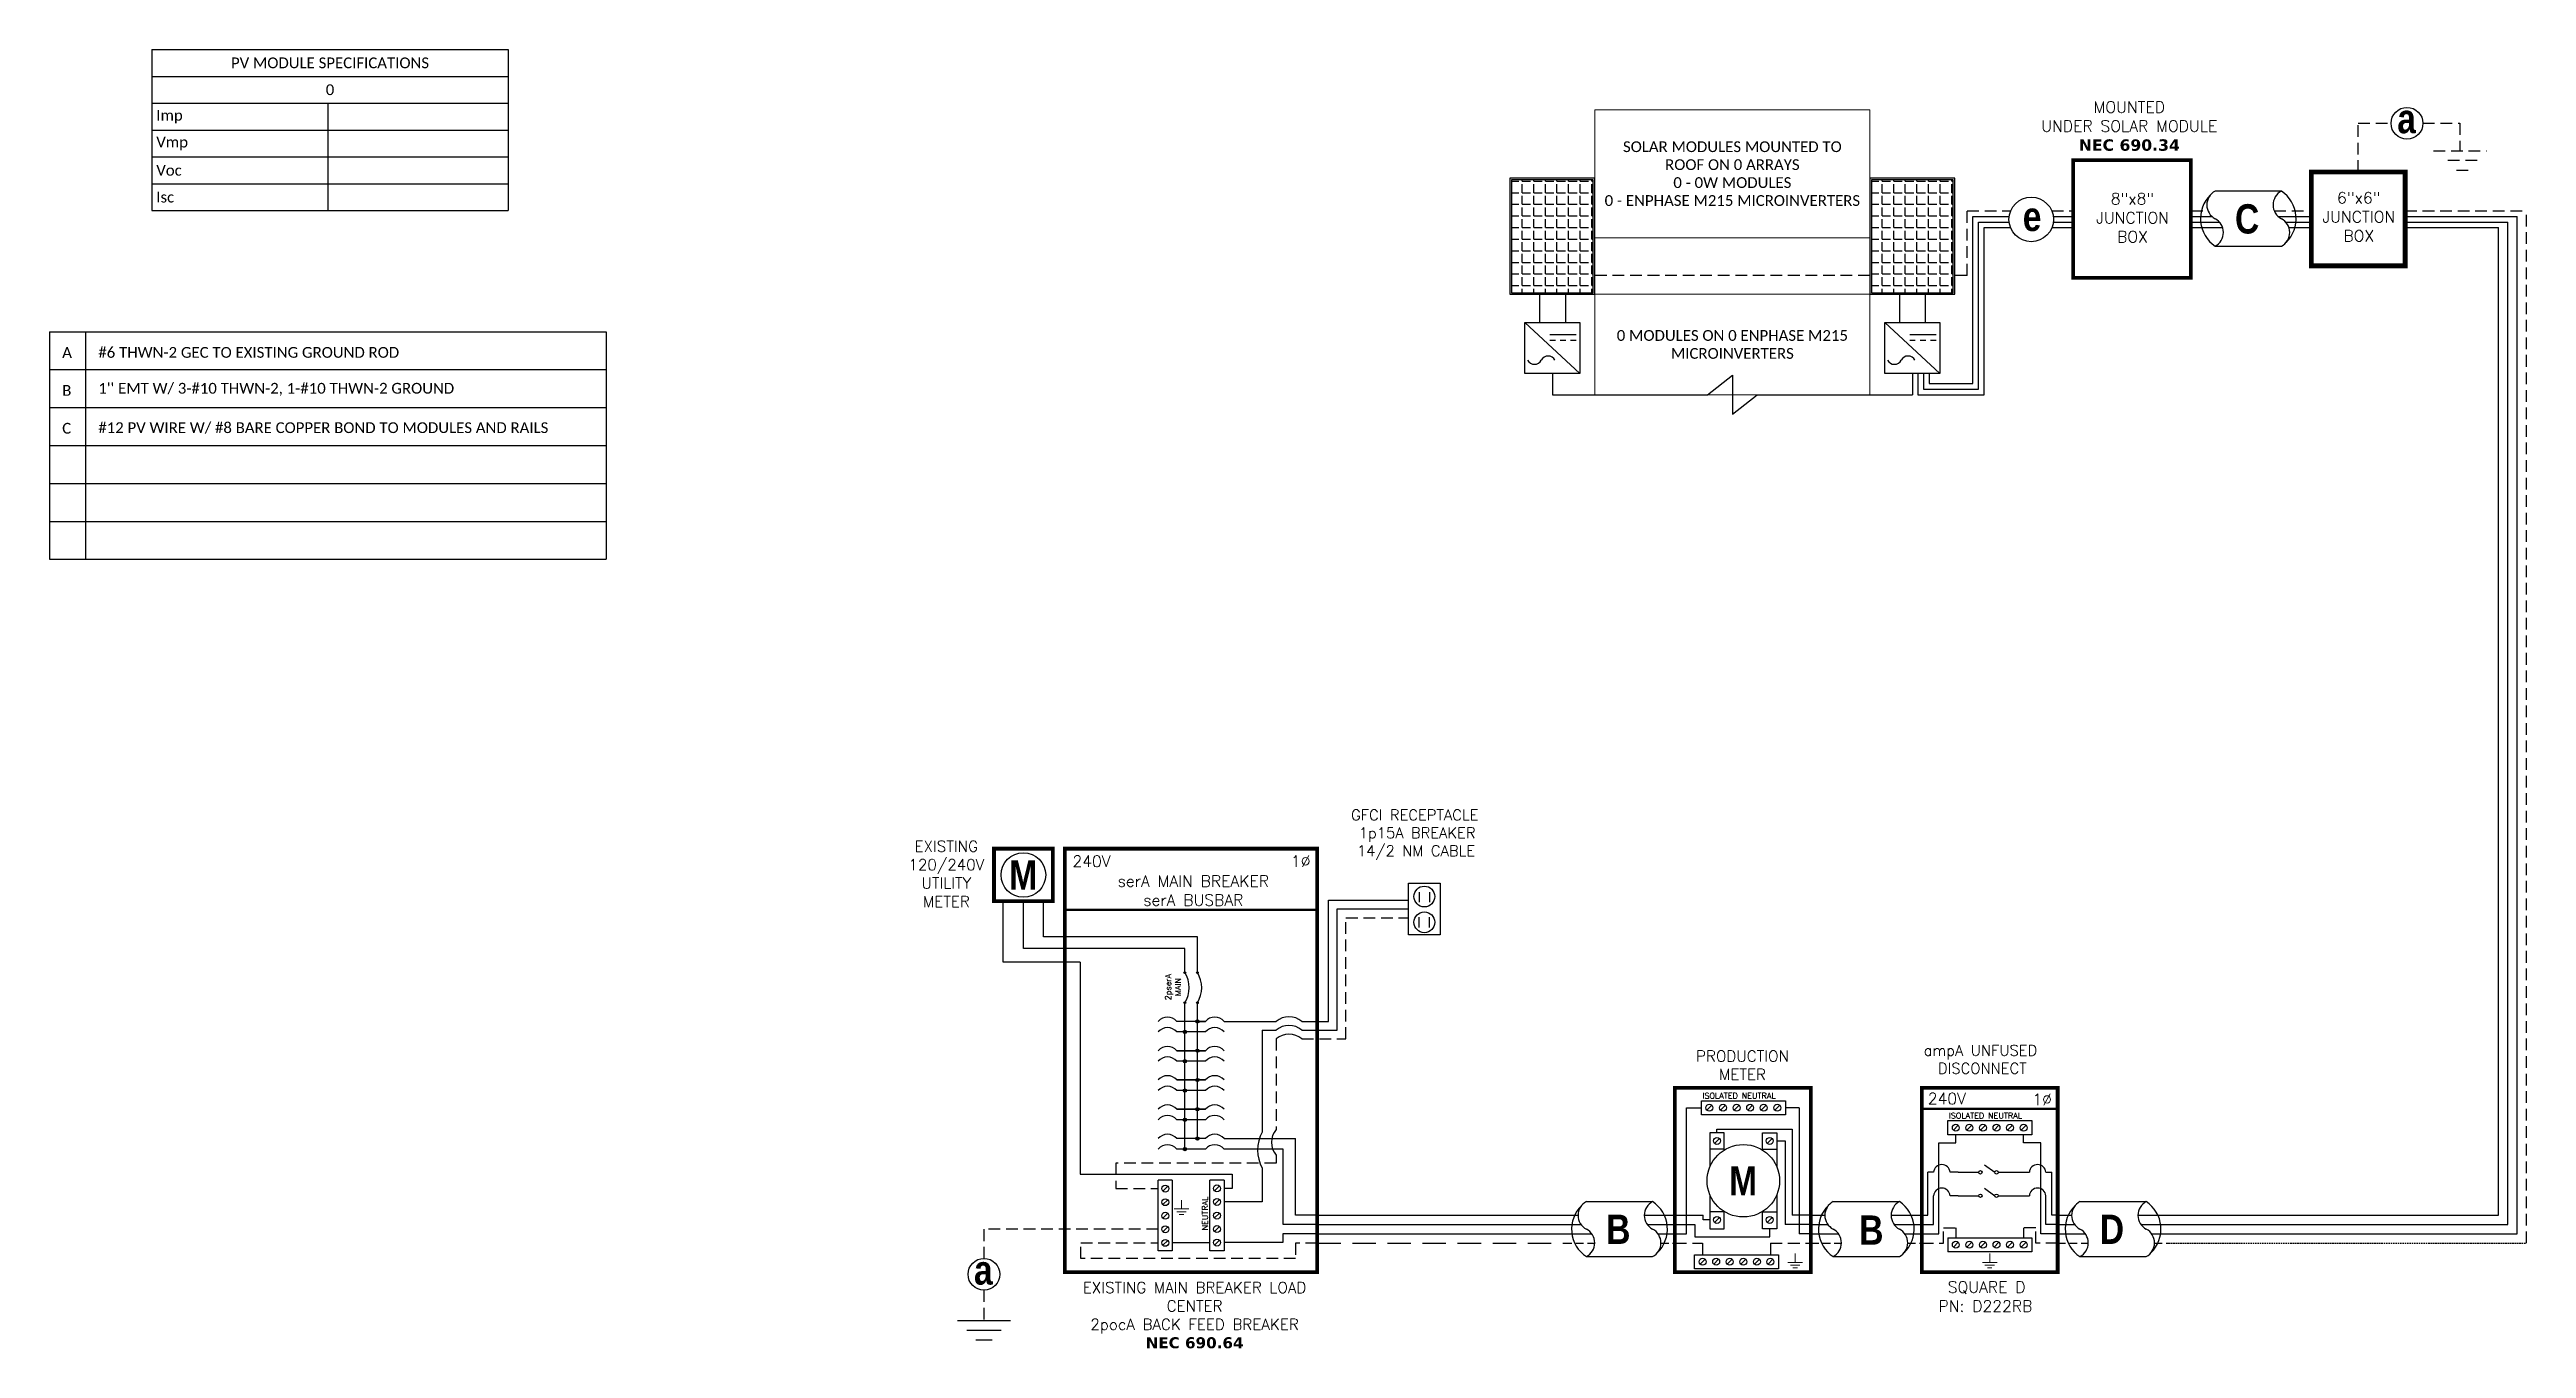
# Model space of a CAD drawing. Header units: feet. Extents: x 21495 to 22290, y 15425 to 15842.
import ezdxf

# ---------------------------------------------------------------- set-up
doc = ezdxf.new("R2010")
doc.units = ezdxf.units.FT
doc.header["$MEASUREMENT"] = 0
doc.linetypes.add('DASHED', pattern=[0.75, 0.5, -0.25])
doc.linetypes.add('HIDDEN', pattern=[0.375, 0.25, -0.125])
doc.layers.add('TEXT', color=7, linetype='Continuous')
doc.layers.add('Z - TITLEBLOCK TXT', color=7, linetype='Continuous')
doc.styles.add('ONE LINE TXT', font='techb___.ttf')
doc.styles.get("Standard").update_dxf_attribs({"font": 'simplex.shx'})

# ---------------------------------------------------------------- blocks, each defined once
blk = doc.blocks.new('*T22')
at = {"layer": 'Defpoints', "color": 8, "linetype": 'ByBlock', "lineweight": 0, "transparency": 16777216}
for p, q in [((0, 0), (88.16, 0)), ((0, 0), (0, -91.46)), ((88.16, 0), (88.16, -91.46)), ((0, -41.08), (88.16, -41.08)), ((0, -59.24), (88.16, -59.24)), ((0, -91.46), (88.16, -91.46))]:
    blk.add_line(p, q, dxfattribs=at)
at = {"color": 0, "linetype": 'Continuous', "transparency": 16777216, "char_height": 3.4544, "width": 80.0359, "attachment_point": 5}
for s, insert in [('{\\fCalibri|b0|i0|c0;SOLAR MODULES MOUNTED TO ROOF ON 0 ARRAYS^J0 - 0W MODULES^J0 - ENPHASE M215 MICROINVERTERS', (44.08, -20.54)), ('{\\fCalibri|b0|i0|c0;', (44.08, -50.16)), ('{\\fCalibri|b0|i0|c0;0 MODULES ON 0 ENPHASE M215 MICROINVERTERS', (44.08, -75.35))]:
    blk.add_mtext(s, dxfattribs=dict(at, insert=insert))
blk = doc.blocks.new('*U13')
at = {"color": 7}
for p, q in [((-35.53, 9), (-31.05, 9)), ((-9.81, 9), (0, 9))]:
    blk.add_line(p, q, dxfattribs=at)
at = {"color": 7, "linetype": 'Continuous'}
for p, q in [((-7.14, 13.31), (-28.39, 13.31)), ((-28.39, -4.31), (-7.14, -4.31))]:
    blk.add_line(p, q, dxfattribs=at)
at = {"color": 10}
for p, q in [((-35.53, 6), (-30.11, 6)), ((-8.87, 6), (0, 6))]:
    blk.add_line(p, q, dxfattribs=at)
at = {"color": 253}
for p, q in [((-35.53, 3), (-26.66, 3)), ((-5.41, 3), (0, 3))]:
    blk.add_line(p, q, dxfattribs=at)
at = {"color": 92, "linetype": 'HIDDEN', "ltscale": 10}
for p, q in [((-4.48, 0), (0, 0)), ((-35.53, 0), (-25.72, 0))]:
    blk.add_line(p, q, dxfattribs=at)
at = {"color": 7, "linetype": 'Continuous'}
for centre, start, end in [((-22.54, 4.5), 133.97324, 236.42648), ((-12.99, 4.5), 313.97324, 56.42648)]:
    blk.add_arc(centre, 10.58, start, end, dxfattribs=at)
at = {"linetype": 'Continuous'}
for centre, start, end in [((-26.08, 8.91), 117.66392, 242.33608), ((-4.83, 8.91), 117.66392, 242.33608), ((-30.7, 0.09), 297.66392, 62.33608), ((-9.45, 0.09), 297.66392, 62.33608)]:
    blk.add_arc(centre, 4.98, start, end, dxfattribs=at)
blk = doc.blocks.new('unfusedDisconnect')
at = {"lineweight": 50}
blk.add_line((-43.61, 43.06), (0, 43.06), dxfattribs=at)
at = {"color": 253, "linetype": 'Continuous'}
for p, q in [((-38.16, 3), (-38.16, 32.17)), ((-38.16, 32.17), (-32.67, 32.17)), ((-32.67, 32.17), (-32.67, 34.78)), ((-10.92, 32.17), (-10.92, 34.78)), ((-5.43, 32.17), (-10.92, 32.17)), ((-5.43, 3), (-5.43, 32.17)), ((-43.61, 3), (-38.16, 3)), ((0, 3), (-5.43, 3))]:
    blk.add_line(p, q, dxfattribs=at)
at = {"color": 1, "linetype": 'Continuous'}
for p, q in [((-35.27, 34.78), (-35.27, 39.32)), ((-35.27, 39.32), (-8.32, 39.32)), ((-8.32, 34.78), (-35.27, 34.78)), ((-8.32, 39.32), (-8.32, 34.78)), ((-23.43, 25.18), (-20.16, 22.74)), ((-31.89, 22.73), (-25.32, 22.73)), ((-23.43, 17.65), (-20.16, 15.2)), ((-19.08, 22.73), (-11.7, 22.73)), ((-31.89, 15.2), (-25.32, 15.2)), ((-19.08, 15.2), (-11.7, 15.19)), ((-35.27, 1.76), (-8.32, 1.76)), ((-35.27, 1.76), (-35.27, -2.78)), ((-8.32, 1.76), (-8.32, -2.78)), ((-8.32, -2.78), (-35.27, -2.78))]:
    blk.add_line(p, q, dxfattribs=at)
at = {"color": 4, "linetype": 'Continuous'}
for p, q in [((-31.89, 37.83), (-33.46, 36.26)), ((-27.53, 37.83), (-29.11, 36.26)), ((-23.18, 37.83), (-24.76, 36.26)), ((-18.83, 37.83), (-20.41, 36.26)), ((-14.48, 37.83), (-16.06, 36.26)), ((-10.13, 37.83), (-11.7, 36.26)), ((-31.89, 0.28), (-33.46, -1.3)), ((-27.53, 0.28), (-29.11, -1.3)), ((-23.18, 0.28), (-24.76, -1.3)), ((-18.83, 0.28), (-20.41, -1.3)), ((-14.48, 0.28), (-16.06, -1.3)), ((-10.13, 0.28), (-11.7, -1.3))]:
    blk.add_line(p, q, dxfattribs=at)
at = {"color": 7, "linetype": 'Continuous'}
for p, q in [((-41.66, 9), (-41.66, 22.73)), ((-39.8, 22.73), (-41.66, 22.73)), ((-31.89, 22.73), (-34.52, 22.73)), ((-11.7, 22.73), (-9.07, 22.73)), ((-3.79, 22.73), (-1.93, 22.73)), ((-1.93, 9), (-1.93, 22.73))]:
    blk.add_line(p, q, dxfattribs=at)
at = {"color": 7}
for p, q in [((-43.61, 9), (-41.66, 9)), ((0, 9), (-1.93, 9))]:
    blk.add_line(p, q, dxfattribs=at)
at = {"color": 10, "linetype": 'Continuous'}
for p, q in [((-39.8, 6), (-39.8, 15.2)), ((-31.89, 15.2), (-34.52, 15.2)), ((-11.7, 15.2), (-9.07, 15.2)), ((-3.79, 6), (-3.79, 15.2)), ((-43.61, 6), (-39.8, 6)), ((0, 6), (-3.79, 6))]:
    blk.add_line(p, q, dxfattribs=at)
at = {"color": 92, "linetype": 'HIDDEN', "ltscale": 15}
for p, q in [((-43.61, 0), (-36.58, 0)), ((-36.58, 0), (-36.58, 4.9)), ((-36.58, 4.9), (-32.67, 4.9)), ((-32.67, 4.9), (-32.67, 1.76)), ((-7.01, 4.9), (-10.92, 4.9)), ((-10.92, 4.9), (-10.92, 1.76)), ((-7.01, 0), (-7.01, 4.9)), ((0, 0), (-7.01, 0))]:
    blk.add_line(p, q, dxfattribs=at)
at = {"lineweight": 50, "const_width": 1.19}
blk.add_lwpolyline([(-43.61, -9.34), (-43.61, 49.84), (0, 49.84), (0, -9.34)], close=True, dxfattribs=at)
at = {"color": 92, "linetype": 'Continuous', "lineweight": 5, "ltscale": 0.05, "flags": 128}
for points in [[(-24.14, -6.17), (-19.45, -6.17)], [(-20.27, -7.03), (-23.32, -7.03)], [(-21.08, -7.9), (-22.51, -7.9)], [(-21.8, -3.32), (-21.8, -6.17)]]:
    blk.add_lwpolyline(points, dxfattribs=at)
at = {"color": 4, "linetype": 'Continuous'}
for centre in [(-32.67, 37.05), (-28.32, 37.05), (-23.97, 37.05), (-19.62, 37.05), (-15.27, 37.05), (-10.92, 37.05), (-32.67, -0.51), (-28.32, -0.51), (-23.97, -0.51), (-19.62, -0.51), (-15.27, -0.51), (-10.92, -0.51)]:
    blk.add_circle(centre, 1.11, dxfattribs=at)
at = {"color": 1, "linetype": 'Continuous'}
for centre in [(-24.78, 22.73), (-19.62, 22.73), (-24.78, 15.2), (-19.62, 15.2)]:
    blk.add_circle(centre, 0.541, dxfattribs=at)
at = {"color": 7, "linetype": 'Continuous'}
for centre in [(-37.16, 22.58), (-6.43, 22.58)]:
    blk.add_arc(centre, 2.64, 3.28193, 176.71807, dxfattribs=at)
at = {"color": 10, "linetype": 'Continuous'}
for centre in [(-37.16, 15.04), (-6.43, 15.04)]:
    blk.add_arc(centre, 2.64, 3.28193, 176.71807, dxfattribs=at)
at = {"color": 4, "linetype": 'Continuous'}
blk.add_text('ISOLATED NEUTRAL', height=1.8743, dxfattribs=at).set_placement((-34.91, 39.97))
at = {"color": 1}
for s, width, gutter_width, heights, insert, char_height, attachment_point in [('\\A1;\\pi12.228;ampA UNFUSED \\P\\pi16.834;DISCONNECT', 64.922, 0, [11.89], (-55.21, 63.58), 3.4544, 1), ('240V', 0.1481, 0.75, [0], (-35.55, 46.4), 3.658, 5), ('1∅', 0.1481, 0.75, [0], (-4.98, 46.1), 3.658, 5), ('\\A1;\\pi11.999,t30.287;SQUARE D\\P\\pi9.0377,t27.326;PN: D222RB', 51.6906, 0.203, [45.94], (-47.25, -12.27), 3.6576, 1)]:
    blk.add_mtext_dynamic_manual_height_columns(s, width=width, gutter_width=gutter_width, heights=heights, dxfattribs=dict(at, insert=insert, char_height=char_height, attachment_point=attachment_point))
blk = doc.blocks.new('*U25')
at = {"color": 7}
for name, p in [('unfusedDisconnect', (0, 0)), ('*U13', (-43.61, 0))]:
    blk.add_blockref(name, p, dxfattribs=at)
at = {"layer": 'Z - TITLEBLOCK TXT', "color": 1, "linetype": 'Continuous', "insert": (-63.63, 8.88), "char_height": 9.3833, "attachment_point": 1, "style": 'ONE LINE TXT'}
blk.add_mtext_dynamic_manual_height_columns('{\\W1;\\C256;B}', width=0.1385, gutter_width=2.13, heights=[0], dxfattribs=at)
blk = doc.blocks.new('*U21')
at = {"color": 7}
blk.add_line((-79.14, 9), (0, 9), dxfattribs=at)
at = {"color": 10}
blk.add_line((-79.14, 6), (0, 6), dxfattribs=at)
at = {"color": 253}
blk.add_line((-79.14, 3), (0, 3), dxfattribs=at)
at = {"color": 92, "linetype": 'DASHED', "ltscale": 15}
blk.add_line((-79.14, 0), (0, 0), dxfattribs=at)
blk = doc.blocks.new('productionMeter')
at = {"color": 253, "linetype": 'Continuous'}
for p, q in [((-39.9, 3), (-39.9, 43.45)), ((-39.9, 43.45), (-35.13, 43.45)), ((-3.71, 43.45), (-8.18, 43.45)), ((-3.71, 43.45), (-3.71, 3)), ((-43.61, 3), (-39.9, 3)), ((0, 3), (-3.71, 3))]:
    blk.add_line(p, q, dxfattribs=at)
at = {"color": 1, "linetype": 'Continuous'}
for p, q in [((-35.13, 41.18), (-35.13, 45.72)), ((-35.13, 45.72), (-8.18, 45.72)), ((-8.18, 41.18), (-35.13, 41.18)), ((-8.18, 45.72), (-8.18, 41.18)), ((-32.38, 35.4), (-32.38, 24.5)), ((-27.84, 35.4), (-32.38, 35.4)), ((-27.84, 29.86), (-27.84, 35.4)), ((-15.47, 29.86), (-15.47, 35.4)), ((-15.47, 35.4), (-10.93, 35.4)), ((-10.93, 35.4), (-10.93, 24.5)), ((-27.84, 30.21), (-32.38, 30.21)), ((-15.47, 30.21), (-10.93, 30.21)), ((-32.38, 15.55), (-32.38, 4.64)), ((-27.84, 10.04), (-32.38, 10.04)), ((-27.84, 4.64), (-27.84, 10.18)), ((-15.47, 4.64), (-15.47, 10.18)), ((-15.47, 10.04), (-10.93, 10.04)), ((-10.93, 15.55), (-10.93, 4.64)), ((-32.38, 4.64), (-27.84, 4.64)), ((-10.93, 4.64), (-15.47, 4.64)), ((-37.32, -8.24), (-37.32, -3.7)), ((-37.32, -3.7), (-10.37, -3.7)), ((-10.37, -3.7), (-10.37, -8.24)), ((-10.37, -8.24), (-37.32, -8.24))]:
    blk.add_line(p, q, dxfattribs=at)
at = {"color": 4, "linetype": 'Continuous'}
for p, q in [((-31.74, 44.23), (-33.32, 42.66)), ((-27.39, 44.23), (-28.97, 42.66)), ((-23.04, 44.23), (-24.62, 42.66)), ((-18.69, 44.23), (-20.26, 42.66)), ((-14.34, 44.23), (-15.91, 42.66)), ((-9.99, 44.23), (-11.56, 42.66)), ((-29.33, 33.59), (-30.9, 32.02)), ((-12.41, 33.59), (-13.98, 32.02)), ((-29.33, 8.23), (-30.9, 6.66)), ((-12.41, 8.23), (-13.98, 6.66)), ((-33.93, -5.19), (-35.51, -6.76)), ((-29.58, -5.19), (-31.15, -6.76)), ((-25.23, -5.19), (-26.8, -6.76)), ((-20.88, -5.19), (-22.45, -6.76)), ((-16.53, -5.19), (-18.1, -6.76)), ((-12.18, -5.19), (-13.75, -6.76))]:
    blk.add_line(p, q, dxfattribs=at)
at = {"color": 7}
for p, q in [((-30.11, 35.4), (-30.11, 36.59)), ((-30.11, 36.59), (-5.98, 36.59)), ((-5.98, 36.59), (-5.98, 9)), ((-43.61, 9), (-34.54, 9)), ((-34.54, 7.44), (-34.54, 9)), ((0, 9), (-5.98, 9)), ((-32.38, 7.44), (-34.54, 7.44))]:
    blk.add_line(p, q, dxfattribs=at)
at = {"color": 10, "linetype": 'Continuous'}
for p, q in [((-10.93, 32.81), (-8.25, 32.81)), ((-8.25, 32.81), (-8.25, 6)), ((-43.61, 6), (-37.24, 6)), ((-37.24, 6), (-37.24, 2.05)), ((-37.24, 2.05), (-13.2, 2.05)), ((-13.2, 2.05), (-13.2, 4.64)), ((0, 6), (-8.25, 6))]:
    blk.add_line(p, q, dxfattribs=at)
at = {"color": 92, "linetype": 'HIDDEN', "ltscale": 15}
for p, q in [((-43.61, 0), (-34.72, 0)), ((-12.97, 0), (-12.97, -3.7)), ((-12.97, 0), (0, 0)), ((-34.72, 0), (-34.72, -3.7))]:
    blk.add_line(p, q, dxfattribs=at)
at = {"lineweight": 50, "const_width": 1.19}
blk.add_lwpolyline([(-43.61, -9.34), (-43.61, 49.84), (0, 49.84), (0, -9.34)], close=True, dxfattribs=at)
at = {"color": 92, "linetype": 'Continuous', "lineweight": 5, "ltscale": 0.05, "flags": 128}
for points in [[(-2.7, -6.18), (-7.38, -6.18)], [(-6.57, -7.05), (-3.51, -7.05)], [(-5.76, -7.91), (-4.32, -7.91)], [(-5.04, -3.33), (-5.04, -6.18)]]:
    blk.add_lwpolyline(points, dxfattribs=at)
at = {"color": 4, "linetype": 'Continuous'}
for centre in [(-32.53, 43.45), (-28.18, 43.45), (-23.83, 43.45), (-19.48, 43.45), (-15.13, 43.45), (-10.78, 43.45), (-30.11, 32.81), (-13.2, 32.81), (-30.11, 7.44), (-13.2, 7.44), (-34.72, -5.97), (-30.37, -5.97), (-26.02, -5.97), (-21.67, -5.97), (-17.32, -5.97), (-12.97, -5.97)]:
    blk.add_circle(centre, 1.11, dxfattribs=at)
at = {"linetype": 'Continuous'}
blk.add_circle((-21.65, 20.02), 11.62, dxfattribs=at)
at = {"color": 4, "linetype": 'Continuous'}
blk.add_text('ISOLATED NEUTRAL', height=1.8743, dxfattribs=at).set_placement((-34.77, 46.37))
at = {"color": 253, "linetype": 'Continuous', "style": 'ONE LINE TXT'}
blk.add_text('M', height=9.38, dxfattribs=at).set_placement((-26.21, 15.31))
at = {"color": 1, "insert": (-21.93, 57.08), "char_height": 3.5433, "attachment_point": 5}
blk.add_mtext_dynamic_manual_height_columns('PRODUCTION METER', width=1.3203, gutter_width=7.17, heights=[0], dxfattribs=at)
blk = doc.blocks.new('*U18')
at = {"color": 7}
blk.add_blockref('productionMeter', (0, 0), dxfattribs=at)
blk = doc.blocks.new('breakerPanel')
at = {"linetype": 'Continuous'}
h = blk.add_hatch(color=1, dxfattribs=at)
h.dxf.hatch_style = 1
edge = h.paths.add_edge_path()
edge.add_arc((-42.47, 86.8), 0.291, 0, 360)
h = blk.add_hatch(color=1, dxfattribs=at)
h.dxf.hatch_style = 1
edge = h.paths.add_edge_path()
edge.add_arc((-38.44, 86.8), 0.291, 0, 360)
h = blk.add_hatch(color=1, dxfattribs=at)
h.dxf.hatch_style = 1
edge = h.paths.add_edge_path()
edge.add_arc((-42.47, 77.16), 0.291, 0, 360)
h = blk.add_hatch(color=1, dxfattribs=at)
h.dxf.hatch_style = 1
edge = h.paths.add_edge_path()
edge.add_arc((-38.44, 71.16), 0.528, 0, 360)
h = blk.add_hatch(color=1, dxfattribs=at)
h.dxf.hatch_style = 1
edge = h.paths.add_edge_path()
edge.add_arc((-38.44, 77.16), 0.291, 0, 360)
h = blk.add_hatch(color=1, dxfattribs=at)
h.dxf.hatch_style = 1
edge = h.paths.add_edge_path()
edge.add_arc((-42.47, 67.78), 0.528, 0, 360)
h = blk.add_hatch(color=1, dxfattribs=at)
h.dxf.hatch_style = 1
edge = h.paths.add_edge_path()
edge.add_arc((-42.47, 58.38), 0.528, 0, 360)
h = blk.add_hatch(color=1, dxfattribs=at)
h.dxf.hatch_style = 1
edge = h.paths.add_edge_path()
edge.add_arc((-38.44, 61.76), 0.528, 0, 360)
h = blk.add_hatch(color=1, dxfattribs=at)
h.dxf.hatch_style = 1
edge = h.paths.add_edge_path()
edge.add_arc((-42.47, 48.98), 0.528, 0, 360)
h = blk.add_hatch(color=1, dxfattribs=at)
h.dxf.hatch_style = 1
edge = h.paths.add_edge_path()
edge.add_arc((-38.44, 52.36), 0.528, 0, 360)
h = blk.add_hatch(color=1, dxfattribs=at)
h.dxf.hatch_style = 1
edge = h.paths.add_edge_path()
edge.add_arc((-42.47, 39.58), 0.528, 0, 360)
h = blk.add_hatch(color=1, dxfattribs=at)
h.dxf.hatch_style = 1
edge = h.paths.add_edge_path()
edge.add_arc((-38.44, 42.95), 0.528, 0, 360)
h = blk.add_hatch(color=1, dxfattribs=at)
h.dxf.hatch_style = 1
edge = h.paths.add_edge_path()
edge.add_arc((-38.44, 33.55), 0.528, 0, 360)
h = blk.add_hatch(color=1, dxfattribs=at)
h.dxf.hatch_style = 1
edge = h.paths.add_edge_path()
edge.add_arc((-42.47, 30.17), 0.528, 0, 360)
at = {"color": 155, "true_color": 0x647190}
blk.add_line((-80.92, 126.59), (0, 126.59), dxfattribs=at)
at = {"color": 253, "linetype": 'Continuous'}
for p, q in [((-100.73, 90.2), (-100.73, 109.7)), ((-76.04, 90.2), (-100.73, 90.2)), ((-76.04, 90.2), (-76.04, 22.16)), ((-76.04, 22.16), (-27.25, 22.16)), ((-27.25, 17.57), (-29.89, 17.57)), ((-27.25, 22.16), (-27.25, 17.57)), ((-11.01, 0.16), (-29.89, 0.16)), ((0, 3), (-11.01, 3)), ((-11.01, 3), (-11.01, 0.16))]:
    blk.add_line(p, q, dxfattribs=at)
at = {"color": 10, "linetype": 'Continuous'}
for p, q in [((-94.24, 94.51), (-94.24, 109.7)), ((-42.47, 94.51), (-94.24, 94.51)), ((-42.47, 87.09), (-42.47, 94.51)), ((-42.47, 30.17), (-42.47, 76.87)), ((-35.88, 67.78), (-45.04, 67.78)), ((-35.88, 58.38), (-45.04, 58.38)), ((-35.88, 48.98), (-45.04, 48.98)), ((-35.88, 39.58), (-45.04, 39.58)), ((-35.88, 30.17), (-45.04, 30.17)), ((-10.98, 30.17), (-29.89, 30.17)), ((-10.98, 6), (-10.98, 30.17)), ((0, 6), (-10.98, 6))]:
    blk.add_line(p, q, dxfattribs=at)
at = {"color": 7, "linetype": 'Continuous'}
for p, q in [((-87.75, 98.34), (-87.75, 109.7)), ((-38.44, 98.34), (-87.75, 98.34)), ((-38.44, 87.09), (-38.44, 98.34)), ((-38.44, 61.76), (-38.44, 76.87)), ((-35.88, 71.16), (-45.04, 71.16)), ((-38.44, 71.16), (-35.88, 71.16)), ((-45.04, 61.76), (-35.88, 61.76)), ((-35.88, 61.76), (-45.04, 61.76)), ((-38.44, 52.36), (-38.44, 61.76)), ((-45.04, 52.36), (-35.88, 52.36)), ((-35.88, 52.36), (-45.04, 52.36)), ((-38.44, 42.95), (-38.44, 52.36)), ((-45.04, 42.95), (-35.88, 42.95)), ((-35.88, 42.95), (-45.04, 42.95)), ((-38.44, 33.55), (-38.44, 42.95)), ((-35.88, 33.55), (-45.04, 33.55)), ((-6.96, 9), (-6.96, 33.55))]:
    blk.add_line(p, q, dxfattribs=at)
at = {"lineweight": 50}
blk.add_line((-80.92, 106.95), (0, 106.95), dxfattribs=at)
at = {"color": 7}
for p, q in [((-29.89, 33.55), (-6.96, 33.55)), ((0, 9), (-6.96, 9))]:
    blk.add_line(p, q, dxfattribs=at)
at = {"color": 1, "linetype": 'Continuous'}
for p, q in [((-51.03, -2.51), (-51.03, 20.23)), ((-46.49, 20.23), (-51.03, 20.23)), ((-46.49, 20.23), (-46.49, -2.51)), ((-34.43, -2.43), (-34.43, 20.16)), ((-29.89, 20.16), (-34.43, 20.16)), ((-29.89, 20.16), (-29.89, -2.43)), ((-46.49, -2.51), (-51.03, -2.51)), ((-29.89, -2.43), (-34.43, -2.43))]:
    blk.add_line(p, q, dxfattribs=at)
at = {"color": 4, "linetype": 'Continuous'}
for p, q in [((-47.97, 18.28), (-49.55, 16.71)), ((-31.37, 18.35), (-32.94, 16.78)), ((-47.97, 13.93), (-49.55, 12.36)), ((-47.97, 9.58), (-49.55, 8.01)), ((-31.37, 14), (-32.94, 12.43)), ((-31.37, 9.65), (-32.94, 8.08)), ((-47.97, 5.23), (-49.55, 3.66)), ((-47.97, 0.88), (-49.55, -0.69)), ((-31.37, 5.3), (-32.94, 3.73)), ((-31.37, 0.95), (-32.94, -0.62))]:
    blk.add_line(p, q, dxfattribs=at)
at = {"color": 92, "linetype": 'HIDDEN', "ltscale": 15}
for p, q in [((-51.03, 4.44), (-106.89, 4.44)), ((-106.89, 4.44), (-106.89, -4.87)), ((-75.84, -4.96), (-75.84, 0.09)), ((-75.84, 0.09), (-51.03, 0.09)), ((0, 0), (-6.96, 0)), ((-6.96, -4.96), (-75.84, -4.96)), ((-6.96, 0), (-6.96, -4.96)), ((-106.89, -15.1), (-106.89, -24.84))]:
    blk.add_line(p, q, dxfattribs=at)
at = {"color": 92, "linetype": 'Continuous', "ltscale": 15}
blk.add_line((-34.43, 0.09), (-46.49, 0.09), dxfattribs=at)
at = {"lineweight": 50, "const_width": 1.19}
for points in [[(-103.67, 109.7), (-103.67, 126.59), (-84.82, 126.59), (-84.82, 109.7)], [(-80.92, -9.3), (-80.92, 126.59), (0, 126.59), (0, -9.3)]]:
    blk.add_lwpolyline(points, close=True, dxfattribs=at)
at = {"color": 92, "linetype": 'Continuous', "lineweight": 5, "ltscale": 0.05, "flags": 128}
for points in [[(-45.88, 10.97), (-41.2, 10.97)], [(-42.01, 10.1), (-45.07, 10.1)], [(-42.82, 9.23), (-44.25, 9.23)], [(-43.54, 13.81), (-43.54, 10.97)]]:
    blk.add_lwpolyline(points, dxfattribs=at)
at = {"color": 92, "linetype": 'Continuous', "ltscale": 4, "flags": 128}
for points in [[(-115.37, -24.84), (-98.41, -24.84)], [(-101.35, -27.98), (-112.43, -27.98)], [(-104.29, -31.12), (-109.49, -31.12)]]:
    blk.add_lwpolyline(points, dxfattribs=at)
at = {"linetype": 'Continuous'}
blk.add_circle((-94.24, 118.15), 7.15, dxfattribs=at)
at = {"color": 1, "linetype": 'Continuous'}
for centre, radius in [((-42.47, 86.8), 0.291), ((-38.44, 86.8), 0.291), ((-42.47, 77.16), 0.291), ((-38.44, 71.16), 0.528), ((-38.44, 77.16), 0.291), ((-42.47, 67.78), 0.528), ((-42.47, 58.38), 0.528), ((-38.44, 61.76), 0.528), ((-42.47, 48.98), 0.528), ((-38.44, 52.36), 0.528), ((-42.47, 39.58), 0.528), ((-38.44, 42.95), 0.528), ((-38.44, 33.55), 0.528), ((-42.47, 30.17), 0.528)]:
    blk.add_circle(centre, radius, dxfattribs=at)
at = {"color": 4, "linetype": 'Continuous'}
for centre in [(-48.76, 17.49), (-32.16, 17.57), (-48.76, 13.14), (-48.76, 8.79), (-32.16, 13.21), (-32.16, 8.86), (-48.76, 4.44), (-48.76, 0.09), (-32.16, 4.51), (-32.16, 0.16)]:
    blk.add_circle(centre, 1.11, dxfattribs=at)
at = {"color": 7, "linetype": 'Continuous'}
blk.add_circle((-106.89, -9.99), 5.11, dxfattribs=at)
at = {"color": 1, "linetype": 'Continuous'}
for centre, radius, start, end in [((-50.14, 81.98), 9.06, 327.87082, 32.12918), ((-46.11, 81.98), 9.06, 327.87082, 32.12918), ((-48.03, 68.62), 3.93, 40.3392, 139.6608), ((-32.88, 68.62), 3.93, 40.3392, 139.6608), ((-48.03, 65.24), 3.93, 40.3392, 139.6608), ((-32.88, 65.24), 3.93, 40.3392, 139.6608), ((-48.03, 59.21), 3.93, 40.3392, 139.6608), ((-48.03, 55.84), 3.93, 40.3392, 139.6608), ((-32.88, 59.21), 3.93, 40.3392, 139.6608), ((-32.88, 55.84), 3.93, 40.3392, 139.6608), ((-48.03, 49.81), 3.93, 40.3392, 139.6608), ((-48.03, 46.43), 3.93, 40.3392, 139.6608), ((-32.88, 49.81), 3.93, 40.3392, 139.6608), ((-32.88, 46.43), 3.93, 40.3392, 139.6608), ((-48.03, 40.41), 3.93, 40.3392, 139.6608), ((-48.03, 37.03), 3.93, 40.3392, 139.6608), ((-32.88, 40.41), 3.93, 40.3392, 139.6608), ((-32.88, 37.03), 3.93, 40.3392, 139.6608), ((-48.03, 31.01), 3.93, 40.3392, 139.6608), ((-32.88, 31.01), 3.93, 40.3392, 139.6608), ((-48.03, 27.63), 3.93, 40.3392, 139.6608), ((-32.88, 27.63), 3.93, 40.3392, 139.6608)]:
    blk.add_arc(centre, radius, start, end, dxfattribs=at)
at = {"color": 253, "linetype": 'Continuous', "style": 'ONE LINE TXT'}
blk.add_text('M', height=9.38, dxfattribs=at).set_placement((-98.8, 113.43))
at = {"color": 4, "linetype": 'Continuous'}
blk.add_text('NEUTRAL', height=1.874, rotation=90, dxfattribs=at).set_placement((-35.08, 4.08))
at = {"color": 1, "attachment_point": 5}
for s, width, gutter_width, heights, insert, char_height in [('EXISTING\\P120/240V UTILITY METER', 0.0523, 7.17, [0], (-118.95, 118.48), 3.5433), ('240V', 0.1481, 0.75, [0], (-72.39, 122.54), 3.658), ('1∅', 0.1481, 0.75, [0], (-5.31, 122.54), 3.658), ('serA MAIN BREAKER\\PserA BUSBAR', 72.4998, 0.75, [0], (-39.75, 113.14), 3.6576), ('EXISTING MAIN BREAKER LOAD CENTER\\P2pocA BACK FEED BREAKER\\P{\\fVerdana|b1|i0|c0|p34;NEC 690.64}', 79.2627, 97.94, [154.49], (-39.35, -23.14), 3.5433)]:
    blk.add_mtext_dynamic_manual_height_columns(s, width=width, gutter_width=gutter_width, heights=heights, dxfattribs=dict(at, insert=insert, char_height=char_height))
at = {"color": 4, "linetype": 'Continuous', "insert": (-46.25, 82.15), "char_height": 1.874, "attachment_point": 5, "rotation": 90}
blk.add_mtext_dynamic_manual_height_columns('2pserA\\PMAIN', width=0.1481, gutter_width=0.75, heights=[0], dxfattribs=at)
at = {"color": 1, "linetype": 'Continuous', "insert": (-110.08, -3.93), "char_height": 9.3833, "attachment_point": 1, "style": 'ONE LINE TXT'}
blk.add_mtext_dynamic_manual_height_columns('{\\W1;\\C256;a}', width=0.1385, gutter_width=2.13, heights=[0], dxfattribs=at)
blk = doc.blocks.new('*U17')
at = {"color": 7}
blk.add_blockref('breakerPanel', (0, 0), dxfattribs=at)
blk = doc.blocks.new('8x8box')
at = {"lineweight": 50, "const_width": 1.19}
blk.add_lwpolyline([(37.78, 0), (0, 0), (0, 37.78), (37.78, 37.78)], close=True, dxfattribs=at)
at = {"color": 1, "char_height": 3.6576, "attachment_point": 5}
for s, width, insert in [(' \\PMOUNTED \\PUNDER SOLAR MODULE\\P{\\fVerdana|b1|i0|c0|p34;NEC 690.34}', 73.0127, (18.01, 51.7)), ('8"x8"  JUNCTION BOX ', 0.4767, (19.03, 19.26))]:
    blk.add_mtext_dynamic_manual_height_columns(s, width=width, gutter_width=7.17, heights=[0], dxfattribs=dict(at, insert=insert))
blk = doc.blocks.new('6x6box')
at = {"lineweight": 50, "const_width": 1.53}
blk.add_lwpolyline([(30.1, 0), (0, 0), (0, 30.1), (30.1, 30.1)], close=True, dxfattribs=at)
at = {"color": 1, "insert": (15.24, 15.71), "char_height": 3.6576, "width": 0.4767, "attachment_point": 5}
blk.add_mtext('6"x6"  JUNCTION BOX  ', dxfattribs=at)
blk = doc.blocks.new('*T23')
at = {"linetype": 'ByBlock', "lineweight": -2, "transparency": 16777216}
for p, q in [((0, 0), (178.52, 0)), ((0, 0), (0, -72.97)), ((11.58, 0), (11.58, -72.97)), ((178.52, 0), (178.52, -72.97)), ((0, -12.11), (178.52, -12.11)), ((0, -24.28), (178.52, -24.28)), ((0, -36.46), (178.52, -36.46)), ((0, -48.64), (178.52, -48.64)), ((0, -60.81), (178.52, -60.81)), ((0, -72.97), (178.52, -72.97))]:
    blk.add_line(p, q, dxfattribs=at)
at = {"color": 0, "linetype": 'Continuous', "transparency": 16777216, "char_height": 3.4544, "attachment_point": 7}
for s, insert, width in [('{\\fCalibri|b0|i0|c0;A', (4.06, -8.36), 3.4544), ('{\\fCalibri|b0|i0|c0;#6 THWN-2 GEC TO EXISTING GROUND ROD', (15.65, -8.36), 158.8095), ('{\\fCalibri|b0|i0|c0;B', (4.06, -20.53), 3.4544), ("{\\fCalibri|b0|i0|c0;1'' EMT W/ 3-#10 THWN-2, 1-#10 THWN-2 GROUND", (15.65, -20.53), 158.8095), ('{\\fCalibri|b0|i0|c0;C', (4.06, -32.71), 3.4544), ('{\\fCalibri|b0|i0|c0;#12 PV WIRE W/ #8 BARE COPPER BOND TO MODULES AND RAILS', (15.65, -32.71), 158.8095), ('{\\fCalibri|b0|i0|c0;', (4.06, -44.89), 3.4544), ('{\\fCalibri|b0|i0|c0;', (15.65, -44.89), 158.8095), ('{\\fCalibri|b0|i0|c0;', (4.06, -57.06), 3.4544), ('{\\fCalibri|b0|i0|c0;', (15.65, -57.06), 158.8095), ('{\\fCalibri|b0|i0|c0;', (4.06, -69.22), 3.4544), ('{\\fCalibri|b0|i0|c0;', (15.65, -69.22), 158.8095)]:
    blk.add_mtext(s, dxfattribs=dict(at, insert=insert, width=width))
blk = doc.blocks.new('*T24')
at = {"color": 0, "lineweight": -2, "transparency": 16777216}
for p, q in [((0, 0), (114.19, 0)), ((0, 0), (0, -51.69)), ((114.19, 0), (114.19, -51.69)), ((0, -8.62), (114.19, -8.62)), ((0, -17.23), (114.19, -17.23)), ((56.41, -17.23), (56.41, -51.69)), ((0, -25.85), (114.19, -25.85)), ((0, -34.46), (114.19, -34.46)), ((0, -43.08), (114.19, -43.08)), ((0, -51.69), (114.19, -51.69))]:
    blk.add_line(p, q, dxfattribs=at)
at = {"color": 0, "linetype": 'Continuous', "transparency": 16777216, "char_height": 3.4544}
for s, insert, width, attachment_point in [('{\\fCalibri|b0|i0|c0;PV MODULE SPECIFICATIONS', (57.09, -4.31), 111.433, 5), ('{\\fCalibri|b0|i0|c0;0', (57.09, -12.92), 111.433, 5), ('{\\fCalibri|b0|i0|c0;Imp', (1.38, -21.54), 53.6551, 4), ('{\\fCalibri|b0|i0|c0;', (57.78, -21.54), 55.0254, 4), ('{\\fCalibri|b0|i0|c0;Vmp', (1.38, -30.15), 53.6551, 4), ('{\\fCalibri|b0|i0|c0;', (57.78, -30.15), 55.0254, 4), ('{\\fCalibri|b0|i0|c0;Voc', (1.38, -38.77), 53.6551, 4), ('{\\fCalibri|b0|i0|c0;', (57.78, -38.77), 55.0254, 4), ('{\\fCalibri|b0|i0|c0;Isc', (1.38, -47.39), 53.6551, 4), ('{\\fCalibri|b0|i0|c0;', (57.78, -47.39), 55.0254, 4)]:
    blk.add_mtext(s, dxfattribs=dict(at, insert=insert, width=width, attachment_point=attachment_point))
blk = doc.blocks.new('gfci1')
at = {"color": 7, "linetype": 'Continuous'}
for p, q in [((62.57, 41.42), (62.57, 38.21)), ((65.87, 41.42), (65.87, 38.21)), ((33.46, 0), (33.46, 38.87)), ((33.46, 38.87), (59.14, 38.87)), ((62.57, 30.17), (62.57, 33.39)), ((65.87, 30.17), (65.87, 33.39)), ((0, 0), (16.69, 0)), ((24.94, 0), (33.46, 0))]:
    blk.add_line(p, q, dxfattribs=at)
at = {"color": 253, "linetype": 'Continuous'}
for p, q in [((36.28, -2.82), (36.28, 36.06)), ((36.28, 36.06), (59.14, 36.06)), ((12.22, -2.82), (16.69, -2.82)), ((12.22, -2.82), (12.22, -35.5)), ((24.94, -2.82), (36.28, -2.82)), ((12.22, -47.07), (12.22, -57.95)), ((12.22, -57.95), (0, -57.95))]:
    blk.add_line(p, q, dxfattribs=at)
at = {"color": 7}
blk.add_line((16.69, -45.52), (16.69, -45.52), dxfattribs=at)
at = {"color": 7, "linetype": 'Continuous'}
blk.add_lwpolyline([(59.14, 44.31), (69.3, 44.31), (69.3, 27.81), (59.14, 27.81)], close=True, dxfattribs=at)
for centre in [(64.22, 40.06), (64.22, 31.78)]:
    blk.add_circle(centre, 3.33, dxfattribs=at)
blk.add_arc((20.81, -4.99), 6.47, 50.39049, 129.60951, dxfattribs=at)
at = {"color": 253, "linetype": 'Continuous'}
for centre, radius, start, end in [((20.81, -7.8), 6.47, 50.39049, 129.60951), ((22.72, -41.29), 11.99, 151.17036, 208.82964)]:
    blk.add_arc(centre, radius, start, end, dxfattribs=at)
at = {"layer": 'TEXT', "color": 92, "linetype": 'HIDDEN', "ltscale": 15}
for p, q in [((39.09, -5.63), (39.09, 33.24)), ((39.09, 33.24), (59.14, 33.24)), ((16.69, -5.63), (16.69, -34.69)), ((24.94, -5.63), (39.09, -5.63)), ((16.69, -45.52), (-34.69, -45.52)), ((-34.69, -45.52), (-34.69, -53.67)), ((16.69, -42.94), (16.69, -45.52)), ((-34.69, -53.67), (-21.14, -53.67))]:
    blk.add_line(p, q, dxfattribs=at)
at = {"layer": 'TEXT', "color": 92, "linetype": 'Continuous', "ltscale": 15}
for centre, start, end in [((20.81, -10.62), 50.39049, 129.60951), ((21.67, -38.81), 140.39049, 219.60951)]:
    blk.add_arc(centre, 6.47, start, end, dxfattribs=at)
at = {"layer": 'TEXT', "color": 1, "insert": (27.72, 67.97), "char_height": 3.4544, "attachment_point": 1}
blk.add_mtext_dynamic_manual_height_columns('\\A1;\\pi12.999;GFCI RECEPTACLE\\P\\pi15.467;1p15A BREAKER\\P\\pi14.891;14/2 NM CABLE', width=71.8931, gutter_width=92.23, heights=[24.13], dxfattribs=at)

msp = doc.modelspace()

# ---------------------------------------------------------------- hatches: boundary and pattern name
at = {"linetype": 'Continuous'}
h = msp.add_hatch(dxfattribs=at)
h.set_pattern_fill('ANGLE', color=256, scale=13.54666)
h.set_pattern_definition([(0, (22027.2763, 3782.12), (0, 3.7253315), [2.709332, -1.0159995]), (90, (22027.2763, 3782.12), (-3.7253315, 2e-16), [2.709332, -1.0159995])])
h.paths.add_polyline_path([(21964.26, 15800.42), (21964.26, 15764.23), (21990.5, 15764.23), (21990.5, 15800.42)])
h = msp.add_hatch(dxfattribs=at)
h.set_pattern_fill('ANGLE', color=256, scale=13.54666)
h.set_pattern_definition([(0, (22142.696, 3782.12), (0, 3.7253315), [2.709332, -1.0159995]), (90, (22142.696, 3782.12), (-3.7253315, 2e-16), [2.709332, -1.0159995])])
h.paths.add_polyline_path([(22079.68, 15800.42), (22079.68, 15764.23), (22105.92, 15764.23), (22105.92, 15800.42)])

# ---------------------------------------------------------------- linework, layer by layer
at = {"color": 92, "linetype": 'HIDDEN', "ltscale": 15}
for p, q in [((22110.4, 15769.77), (22110.4, 15790.51)), ((22110.4, 15790.51), (22124.34, 15790.51)), ((22137.5, 15790.51), (22144.37, 15790.51)), ((22182.15, 15790.51), (22187.6, 15790.51)), ((22208.84, 15790.51), (22220.72, 15790.51)), ((22250.82, 15790.51), (22289.73, 15790.51)), ((22289.73, 15459.24), (22289.73, 15790.51)), ((22110.4, 15769.77), (22106.43, 15769.77))]:
    msp.add_line(p, q, dxfattribs=at)
at = {"color": 7, "linetype": 'Continuous'}
for p, q in [((22211.14, 15796.79), (22189.9, 15796.79)), ((22189.9, 15779.17), (22211.14, 15779.17)), ((21984.98, 15750.72), (21976.59, 15750.72)), ((22100.4, 15750.72), (22092.01, 15750.72)), ((21978.34, 15748.91), (21976.59, 15748.91)), ((21981.66, 15748.91), (21979.91, 15748.91)), ((21984.98, 15748.91), (21983.23, 15748.91)), ((22093.76, 15748.91), (22092.01, 15748.91)), ((22097.08, 15748.91), (22095.33, 15748.91)), ((22100.4, 15748.91), (22098.65, 15748.91)), ((22027.14, 15731.5), (22035.09, 15737.77)), ((22035.09, 15737.77), (22035.09, 15725.24)), ((22035.09, 15725.24), (22043.05, 15731.5))]:
    msp.add_line(p, q, dxfattribs=at)
at = {"color": 253, "linetype": 'Continuous'}
for p, q in [((22112.21, 15735.11), (22112.21, 15788.71)), ((22112.21, 15788.71), (22123.85, 15788.71)), ((22138, 15788.71), (22144.37, 15788.71)), ((22182.15, 15788.71), (22188.85, 15788.71)), ((22210.1, 15788.71), (22220.72, 15788.71)), ((22250.82, 15788.71), (22286.73, 15788.71)), ((22098.21, 15735.11), (22112.21, 15735.11))]:
    msp.add_line(p, q, dxfattribs=at)
at = {"color": 10, "linetype": 'Continuous'}
for p, q in [((22114.01, 15733.31), (22114.01, 15786.91)), ((22114.01, 15786.91), (22123.83, 15786.91)), ((22138.01, 15786.91), (22144.37, 15786.91)), ((22182.15, 15786.91), (22191.28, 15786.91)), ((22212.52, 15786.91), (22220.72, 15786.91)), ((22250.82, 15786.91), (22283.73, 15786.91)), ((22096.41, 15733.31), (22114.01, 15733.31))]:
    msp.add_line(p, q, dxfattribs=at)
at = {"linetype": 'Continuous'}
for p, q in [((22115.81, 15731.5), (22115.81, 15785.11)), ((22115.81, 15785.11), (22124.29, 15785.11)), ((22137.56, 15785.11), (22144.37, 15785.11)), ((22182.15, 15785.11), (22192.32, 15785.11)), ((22213.56, 15785.11), (22220.72, 15785.11)), ((22250.82, 15785.11), (22280.73, 15785.11)), ((21973.23, 15763.73), (21973.23, 15754.71)), ((21981.54, 15763.73), (21981.54, 15754.71)), ((22088.65, 15763.73), (22088.65, 15754.71)), ((22096.96, 15763.73), (22096.96, 15754.71)), ((21968.56, 15754.71), (21986.21, 15754.71)), ((21968.56, 15754.71), (21986.21, 15738.32)), ((21968.56, 15738.32), (21968.56, 15754.71)), ((21986.21, 15754.71), (21986.21, 15738.32)), ((22083.98, 15754.71), (22101.63, 15754.71)), ((22083.98, 15738.32), (22083.98, 15754.71)), ((22083.98, 15754.71), (22101.63, 15738.32)), ((22101.63, 15754.71), (22101.63, 15738.32)), ((21986.21, 15738.32), (21968.56, 15738.32)), ((22101.63, 15738.32), (22083.98, 15738.32)), ((22094.61, 15731.5), (22115.81, 15731.5))]:
    msp.add_line(p, q, dxfattribs=at)
at = {"color": 7}
for p, q in [((22280.73, 15468.24), (22280.73, 15785.11)), ((22174.94, 15468.24), (22280.73, 15468.24))]:
    msp.add_line(p, q, dxfattribs=at)
at = {"color": 10}
for p, q in [((22283.73, 15465.24), (22283.73, 15786.91)), ((22174.94, 15465.24), (22283.73, 15465.24))]:
    msp.add_line(p, q, dxfattribs=at)
at = {"color": 253}
for p, q in [((22286.73, 15462.24), (22286.73, 15788.71)), ((22174.94, 15462.24), (22286.73, 15462.24))]:
    msp.add_line(p, q, dxfattribs=at)
at = {"color": 92, "linetype": 'DASHED'}
msp.add_line((22174.94, 15459.24), (22289.73, 15459.24), dxfattribs=at)
at = {"linetype": 'Continuous', "flags": 128}
for points in [[(21963.76, 15800.93), (21963.76, 15763.73), (21991.01, 15763.73), (21991.01, 15800.93), (21963.76, 15800.93)], [(22079.18, 15800.93), (22079.18, 15763.73), (22106.43, 15763.73), (22106.43, 15800.93), (22079.18, 15800.93)], [(21977.38, 15738.32), (21977.38, 15731.5)], [(22092.8, 15738.32), (22092.8, 15731.5)], [(22094.61, 15738.32), (22094.61, 15731.5)], [(21977.38, 15731.5), (22027.14, 15731.5)], [(22043.05, 15731.5), (22092.8, 15731.5)]]:
    msp.add_lwpolyline(points, dxfattribs=at)
for points in [[(21964.26, 15800.42), (21964.26, 15764.23), (21990.5, 15764.23), (21990.5, 15800.42)], [(22079.68, 15800.42), (22079.68, 15764.23), (22105.92, 15764.23), (22105.92, 15800.42)]]:
    msp.add_lwpolyline(points, close=True, dxfattribs=at)
at = {"color": 92, "linetype": 'HIDDEN', "ltscale": 15, "flags": 128}
msp.add_lwpolyline([(22079.18, 15769.77), (21991.01, 15769.77)], dxfattribs=at)
at = {"color": 10, "linetype": 'Continuous', "flags": 128}
msp.add_lwpolyline([(22096.41, 15738.32), (22096.41, 15733.31)], dxfattribs=at)
at = {"color": 253, "linetype": 'Continuous', "flags": 128}
msp.add_lwpolyline([(22098.21, 15738.32), (22098.21, 15735.11)], dxfattribs=at)
at = {"color": 7, "linetype": 'Continuous'}
for centre, radius in [((22251.42, 15818.59), 5.11), ((22130.92, 15787.74), 7.14)]:
    msp.add_circle(centre, radius, dxfattribs=at)
for centre, start, end in [((22195.75, 15787.98), 133.97324, 236.42648), ((22205.29, 15787.98), 313.97324, 56.42648)]:
    msp.add_arc(centre, 10.58, start, end, dxfattribs=at)
at = {"linetype": 'Continuous'}
for centre, radius, start, end in [((22192.21, 15792.39), 4.98, 117.66392, 242.33608), ((22213.45, 15792.39), 4.98, 117.66392, 242.33608), ((22187.59, 15783.57), 4.98, 297.66392, 62.33608), ((22208.83, 15783.57), 4.98, 297.66392, 62.33608), ((21971.63, 15743.73), 2.48, 207.66392, 332.33608), ((21976.01, 15741.43), 2.48, 27.66392, 152.33608), ((22087.05, 15743.73), 2.48, 207.66392, 332.33608), ((22091.43, 15741.43), 2.48, 27.66392, 152.33608)]:
    msp.add_arc(centre, radius, start, end, dxfattribs=at)
at = {"layer": 'TEXT', "color": 92, "linetype": 'HIDDEN', "ltscale": 15}
for p, q in [((22235.77, 15802.96), (22235.77, 15818.59)), ((22235.77, 15818.59), (22246.3, 15818.59)), ((22256.53, 15818.59), (22268.39, 15818.59)), ((22268.39, 15818.59), (22268.39, 15809.76))]:
    msp.add_line(p, q, dxfattribs=at)
at = {"layer": 'TEXT', "color": 92, "linetype": 'HIDDEN', "ltscale": 15, "flags": 128}
for points in [[(22259.91, 15809.76), (22276.87, 15809.76)], [(22273.93, 15806.62), (22262.85, 15806.62)], [(22271, 15803.48), (22265.79, 15803.48)]]:
    msp.add_lwpolyline(points, dxfattribs=at)

# ---------------------------------------------------------------- block references
for name, p in [('*T24', (21528.32, 15842.27)), ('*T22', (21991.01, 15822.96)), ('*T23', (21495.47, 15751.67))]:
    msp.add_blockref(name, p)
at = {"color": 7}
for name, p in [('8x8box', (22144.37, 15769.02)), ('6x6box', (22220.72, 15772.86)), ('gfci1', (21872.1, 15530.41)), ('*U17', (21901.99, 15459.24)), ('*U18', (22060.27, 15459.24)), ('*U25', (22139.41, 15459.24)), ('*U13', (22016.66, 15459.24)), ('*U13', (22174.94, 15459.24)), ('*U21', (21981.13, 15459.24))]:
    msp.add_blockref(name, p, dxfattribs=at)

# ---------------------------------------------------------------- texts
at = {"color": 1, "linetype": 'Continuous', "char_height": 9.3833, "attachment_point": 1, "style": 'ONE LINE TXT'}
for s, insert in [('{\\W1;\\C256;e}', (22128.21, 15793.4)), ('{\\W1;\\C256;C}', (22196.27, 15792.61)), ('{\\W1;\\C256;B}', (21994.64, 15468.38)), ('{\\W1;\\C256;D}', (22152.93, 15468.38))]:
    msp.add_mtext_dynamic_manual_height_columns(s, width=0.1385, gutter_width=2.13, heights=[0], dxfattribs=dict(at, insert=insert))
at = {"layer": 'Z - TITLEBLOCK TXT', "color": 1, "linetype": 'Continuous', "insert": (22248.31, 15824.78), "char_height": 9.3833, "attachment_point": 1, "style": 'ONE LINE TXT'}
msp.add_mtext_dynamic_manual_height_columns('{\\W1;\\C256;a}', width=0.1385, gutter_width=2.13, heights=[0], dxfattribs=at)

doc.saveas('drawing.dxf')
